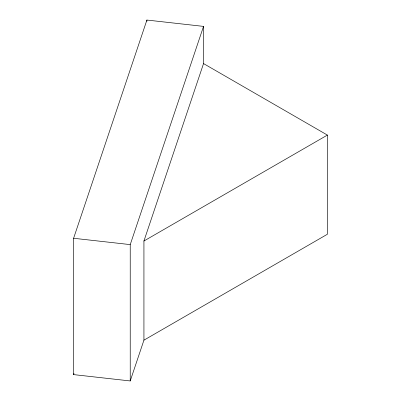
<?xml version="1.0" encoding="UTF-8"?>
<svg xmlns="http://www.w3.org/2000/svg" width="401" height="401" viewBox="0 0 401 401"><rect width="100%" height="100%" fill="white"/><g stroke="black" fill="none" stroke-linecap="round" stroke-linejoin="round"><path stroke-width="0.6" d="M143.929 340.168L327.396 234.244L327.396 135.087L203.538 63.579L143.929 241.011L143.929 340.168L130.23 380.95L73.604 374.609L73.604 238.269L146.911 20.05L203.538 26.391L203.538 63.574M73.604 374.609L74 373.421M130.23 380.95L130.23 244.61L203.538 26.391M143.929 241.011L327.396 135.087M73.604 238.269L130.23 244.61M146.911 20.05L146.911 21.303"/></g></svg>
